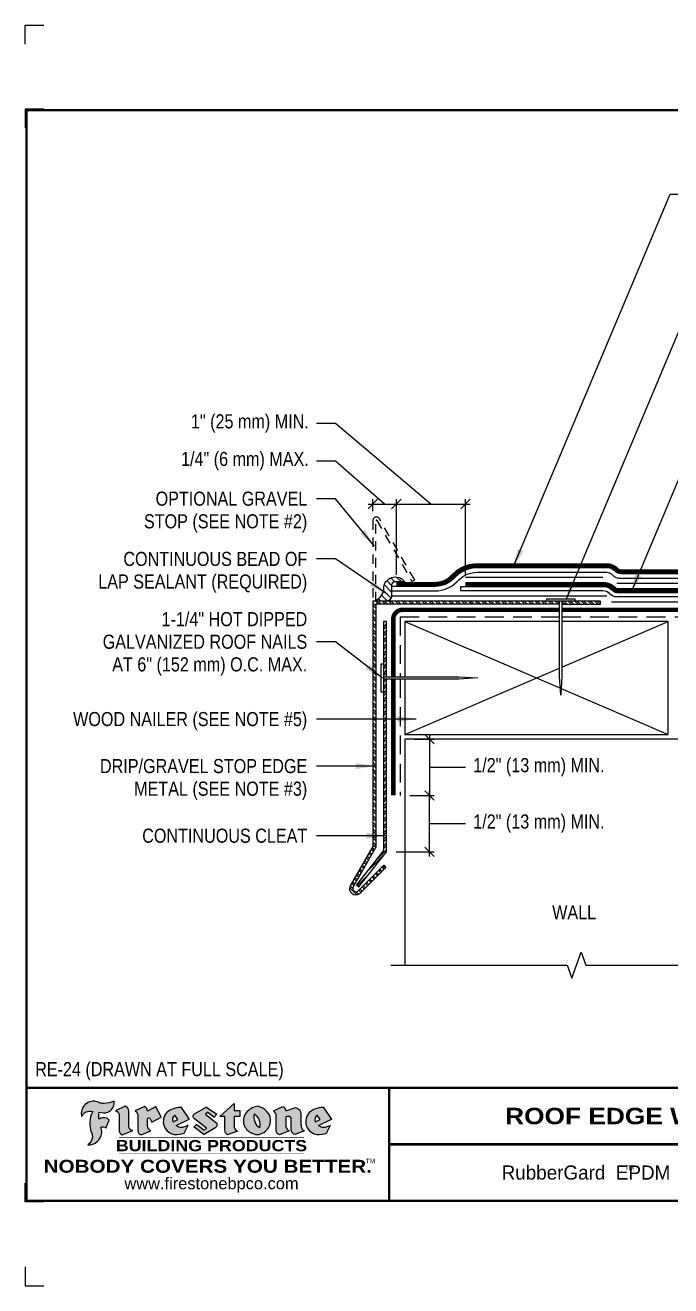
# Model space of a CAD drawing. Header units: inches. Extents: x 121.4 to 141.5, y -49.1 to -32.3.
# Drawn here: x 121.45 to 130.03, y -49.11 to -32.35 of the extents above; entities that cross this region are included whole.
import ezdxf
from ezdxf.enums import TextEntityAlignment as Align

# ---------------------------------------------------------------- set-up
doc = ezdxf.new("R2010")
doc.units = ezdxf.units.IN
doc.header["$MEASUREMENT"] = 0
doc.linetypes.add('HIDDEN', pattern=[0.375, 0.25, -0.125])
doc.linetypes.add('HIDDEN2', pattern=[0.1875, 0.125, -0.0625])
doc.layers.get('0').update_dxf_attribs({"linetype": 'CONTINUOUS'})
doc.layers.get('DEFPOINTS').update_dxf_attribs({"linetype": 'CONTINUOUS'})
for name, color, linetype in [('FSBP-ACCESSORY-OTHER', 7, 'CONTINUOUS'), ('FSBP-ADHESIVE', 1, 'HIDDEN'), ('FSBP-ANNO-NOTE', 7, 'CONTINUOUS'), ('FSBP-MEMBRANE', 7, 'CONTINUOUS'), ('FSBP-SEALANTS', 1, 'CONTINUOUS'), ('FSBP-TTLB', 7, 'CONTINUOUS'), ('FSBP-TTLB-BORDER', 7, 'CONTINUOUS'), ('FSBP-TTLB-TEXT', 7, 'CONTINUOUS'), ('FSBP-WALL-CURB', 9, 'CONTINUOUS'), ('FSBP-WOOD', 7, 'CONTINUOUS')]:
    doc.layers.add(name, color=color, linetype=linetype)
doc.styles.add('FSBP_ARIAL', font='arial.ttf')
doc.styles.add('FSBP_ARIAL_BOLD', font='')
doc.styles.add('FSBP_ARIAL_NAR', font='ARIALN.TTF')
doc.styles.add('FSBP_BANKGOTHIC', font='bgothm.ttf')
doc.styles.get('FSBP_ARIAL_BOLD').set_extended_font_data('Arial Black')
doc.linetypes.add('ZIGZAG', pattern='A,0.0001,-0.2,[131,ltypeshp.shx,S=0.2,R=0,X=-0.2,Y=0],-0.4,[131,ltypeshp.shx,S=0.2,R=180,X=0.2,Y=0],-0.2', length=0.8001)
doc.dimstyles.new('FSBP-DIM', dxfattribs={"dimtxt": 0.1875, "dimasz": 0.125, "dimexe": 0.0625, "dimexo": 0.125, "dimgap": 0.125, "dimtad": 0, "dimdec": 0, "dimzin": 1, "dimdsep": 46, "dimlunit": 4, "dimtxsty": 'FSBP_ARIAL_NAR', "dimblk": 'OBLIQUE', "dimcen": 0.09375, "dimdle": 0.0625, "dimclrd": 256, "dimclre": 256, "dimclrt": 256, "dimadec": 0, "dimazin": 0, "dimtfac": 1, "dimtdec": 0, "dimtmove": 1, "dimatfit": 3, "dimfxl": 1, "dimtolj": 1, "dimtzin": 0, "dimlwd": -1, "dimlwe": -1, "dimarcsym": 0})
doc.dimstyles.new('FSBP-LEADER', dxfattribs={"dimtxt": 0.1875, "dimasz": 0.25, "dimexe": 0.0625, "dimexo": 0.125, "dimgap": 0.125, "dimtad": 0, "dimtih": 1, "dimtoh": 1, "dimdec": 4, "dimzin": 0, "dimdsep": 46, "dimlunit": 4, "dimtxsty": 'FSBP_ARIAL_NAR', "dimcen": 0.09375, "dimclrd": 256, "dimclre": 256, "dimclrt": 256, "dimadec": 0, "dimazin": 0, "dimtfac": 1, "dimtdec": 4, "dimtofl": 0, "dimtmove": 0, "dimatfit": 3, "dimfxl": 1, "dimtolj": 1, "dimtzin": 0, "dimlwd": -1, "dimlwe": -1, "dimarcsym": 0})

# ---------------------------------------------------------------- blocks, each defined once
blk = doc.blocks.new('TTLB-EPDM_1')
at = {"layer": 'FSBP-TTLB-TEXT'}
h = blk.add_hatch(color=1, dxfattribs=at)
edge = h.paths.add_edge_path()
edge.add_arc((1.037309769669573, -0.1982514792917306), 0.1319107607348553, 264.0410451462098, 370.3106169565175)
edge.add_arc((1.027551646585694, 0.1214293576525799), 0.3273056962876235, 270.05058356628535, 295.23459397187514, ccw=False)
edge.add_arc((1.022801957313345, -0.06680179986895154), 0.1391656561713503, 249.3281275763668, 272.0749124149863, ccw=False)
edge.add_line((0.9736743133014443, -0.1970076156048179), (0.9474927838574558, -0.1852745150568325))
edge.add_arc((0.8939498971398288, -0.3394262635682071), 0.1631857907024099, 70.84590087378872, 194.3325259843273)
edge.add_arc((0.8444260109029493, -0.4259936440910768), 0.1179914261095279, 70.96950098067128, 156.9641407594482, ccw=False)
edge.add_arc((1.153141409296894, -0.4684497516079468), 0.3110405457095052, 150.3231137483159, 203.2084295854517)
edge.add_arc((0.7562495500622943, -0.6412608153899899), 0.1218587156617311, 0.8849157075190988, 24.34668939894999, ccw=False)
edge.add_arc((0.7493781665697374, -0.6475258110744375), 0.1289731377238325, -58.36655102076742, 3.6216782311386737, ccw=False)
edge.add_arc((0.8256699029544474, -0.5792158350996106), 0.1783301886510354, 267.2205474105585, 354.1381621173521)
edge.add_arc((0.7903121048625305, -0.6011409294291745), 0.212787892960859, 0.9996158580669322, 21.00503380861244)
edge.add_arc((1.01880712263941, -0.5666691048185161), 0.05136395668415847, 40.82117713173261, 125.52727787225791, ccw=False)
edge.add_line((1.057676976260041, -0.5330924682126437), (1.102776947655911, -0.4308018311949837))
edge.add_arc((1.040858222524664, -0.4699705673995949), 0.07326744446031509, 32.31675181867256, 66.31481236598174)
edge.add_arc((1.032262518825329, -0.5063316993097662), 0.1102246948011782, 69.8179132332389, 125.254734720681)
edge.add_arc((1.127708877207287, -0.368959353531244), 0.1659710644737306, 164.1569669952081, 196.5811013160487, ccw=False)
edge.add_line((0.9680425188342383, -0.3236487780942383), (1.023615334387159, -0.3294494641845773))
h = blk.add_hatch(color=1, dxfattribs=at)
edge = h.paths.add_edge_path()
edge.add_line((1.275239419159561, -0.6223407783464694), (1.415345367376062, -0.5660418822574371))
edge.add_arc((1.421019305783958, -0.5090099247487757), 0.05731350411836949, 181.9717871001989, 264.31851000495806, ccw=False)
edge.add_line((1.363739737527226, -0.5109819325197265), (1.363412352251203, -0.3102363679013962))
edge.add_arc((1.294263659668751, -0.3103491388303989), 0.06914878453844908, 0.0934405599591014, 72.42834396969012)
edge.add_line((1.315139561173908, -0.2444268274366692), (1.186839444240604, -0.3024209471341379))
edge.add_arc((1.175246268095289, -0.3585110609420917), 0.05727567197445628, -0.017399788185912257, 78.322067691347, ccw=False)
edge.add_line((1.232521937428658, -0.3585284546236807), (1.232574268422297, -0.555126496687123))
edge.add_arc((1.305699496415486, -0.5558575689677219), 0.07312888236350451, 179.4272023230205, 245.3845503102953)
h = blk.add_hatch(color=1, dxfattribs=at)
edge = h.paths.add_edge_path()
edge.add_line((1.792026821926584, -0.3839679064720229), (1.722158956877934, -0.2518542302253621))
edge.add_arc((1.720119655279638, -0.2529327078887852), 0.002306916790721817, 27.87197133405656, 117.3766794470751)
edge.add_line((1.719058846382097, -0.250884159729182), (1.610638460368705, -0.3070279753467702))
edge.add_arc((1.547088841662962, -0.3061026658494403), 0.06355635479880145, 359.165808011073, 425.8793658831422)
edge.add_line((1.573061729235633, -0.2480956029480268), (1.446879247402876, -0.3051325108639702))
edge.add_arc((1.407812067100189, -0.370357133046621), 0.07602957263902092, -3.441403975725109, 59.07992244284969, ccw=False)
edge.add_line((1.483704536400296, -0.3749210150788969), (1.483704536400296, -0.5723838140635706))
edge.add_arc((1.54053746518044, -0.568254406115083), 0.05698275005415228, 184.1557352478595, 255.3066498366543)
edge.add_line((1.526084036778343, -0.6233736605654059), (1.657291340682093, -0.570650514527486))
edge.add_arc((1.688298576827198, -0.5021390388423987), 0.0752015358480571, 207.5160880841914, 245.649226723163, ccw=False)
edge.add_arc((1.721050197024907, -0.4914488168456328), 0.1093332836229113, 179.4823365255141, 204.5537900001094, ccw=False)
edge.add_line((1.611721375809452, -0.4904610114968335), (1.611721375809452, -0.4126404716788983))
edge.add_arc((1.628589765097195, -0.414159299036043), 0.01693662875851176, 28.356188110622725, 174.8549701683585, ccw=False)
edge.add_arc((1.627340435522395, -0.4197189881350504), 0.02111886817708033, 22.216893572439517, 40.10213956426492, ccw=False)
edge.add_line((1.646891420738257, -0.4117336534413738), (1.666638796144639, -0.4549750258192233))
edge.add_arc((1.668737246926742, -0.4540167099035481), 0.002306916790685496, 204.545128184284, 299.6323508190091)
edge.add_line((1.669877862091766, -0.4560219186518992), (1.791128135493295, -0.3870515928837648))
edge.add_line((1.791128135493295, -0.3870515928837648), (1.792026821926584, -0.3839679064720229))
h = blk.add_hatch(color=1, dxfattribs=at)
h.paths.add_polyline_path([(2.063388732080512, -0.2583237030618903, 0.02524281661523788), (2.025024361750752, -0.2610532129309178, 0.1213611957758757), (1.901773912052249, -0.3008158885520373, 0.6151668103976068), (1.93274136141747, -0.6099060679591872, 0.05306812109568645), (1.967936229862175, -0.617865745600497, 0.1150932231766138), (2.099126721549737, -0.5994933789882708), (2.151195569562105, -0.4944891916583316, -0.08755405562188731), (2.104230609512001, -0.5187113292177372, -0.265591761123442), (1.992692314386659, -0.5010701623316862), (2.165347897647223, -0.4141184325909109, 0.4518949533370738), (2.166222728871162, -0.4107679608846269)])
h.paths.add_polyline_path([(2.014217313945437, -0.4188965037300676), (1.951113654018855, -0.4515330109460507, -0.3720533890450154), (1.973177450672722, -0.3607130665457561)], flags=16)
h = blk.add_hatch(color=1, dxfattribs=at)
edge = h.paths.add_edge_path()
edge.add_arc((2.260407392426802, -0.3775796671688782), 0.04152450223225729, 123.20805433950699, 232.2027298779723, ccw=False)
edge.add_line((2.237665217914071, -0.3428366421988329), (2.393535971665983, -0.2540943745380986))
edge.add_arc((2.394677353533142, -0.2560991469722482), 0.002306916790741334, 55.64644466176611, 119.65426054492559, ccw=False)
edge.add_line((2.395979141996861, -0.2541946229174954), (2.531809646140459, -0.3470380726374032))
edge.add_arc((2.530468902927946, -0.3489153772789875), 0.002306916790700397, -42.731101238422525, 54.4661353739603, ccw=False)
edge.add_line((2.532163440279987, -0.3504807552658491), (2.498457913851155, -0.3869673252714421))
edge.add_arc((2.496763376499139, -0.3854019472845934), 0.002306916790672934, 233.7527076894875, 317.26889876138785, ccw=False)
edge.add_line((2.495399362263356, -0.38726241234572), (2.413849913492982, -0.3274738082119626))
edge.add_arc((2.412485899257181, -0.3293342732731342), 0.002306916790720064, 53.75270768979358, 124.4135619297835)
edge.add_line((2.41118211687575, -0.3274311136421062), (2.382933981293377, -0.346782838468144))
edge.add_arc((2.38423776367478, -0.3486859980991606), 0.002306916790694898, 124.4135619293799, 231.8459020253626)
edge.add_line((2.382812599816248, -0.3505000469010184), (2.519899969301207, -0.4581994452042721))
edge.add_arc((2.494247019847682, -0.4908523236374461), 0.04152450223225742, -55.21225898295222, 51.84590202520428, ccw=False)
edge.add_line((2.517938320565804, -0.5249552055672808), (2.364434947484597, -0.6179520922513717))
edge.add_arc((2.36323960192349, -0.6159790200102006), 0.002306916790726996, 233.2955624372927, 301.20872157023314, ccw=False)
edge.add_line((2.361860787187538, -0.6178285429225383), (2.231266621301074, -0.5204709167214361))
edge.add_arc((2.232647938930649, -0.5186232623475259), 0.002306916790697672, 135.5134179846393, 233.21798691998708, ccw=False)
edge.add_line((2.231002150870836, -0.5170067083764565), (2.262839375599356, -0.4845937328397696))
edge.add_arc((2.264485163659225, -0.4862102868108537), 0.002306916790748497, 53.0352839999411, 135.513417985369, ccw=False)
edge.add_line((2.265872365996302, -0.4843670465239001), (2.361834678328762, -0.5565872257804898))
edge.add_arc((2.363221880665761, -0.5547439854936304), 0.002306916790627066, 233.0352840000685, 302.2362632414394)
edge.add_line((2.36445241715569, -0.5566953042850713), (2.39428499383348, -0.5378823484768844))
edge.add_arc((2.393054457343549, -0.5359310296853765), 0.002306916790685166, 302.2362632406177, 412.2027298768422)
edge.add_line((2.394468296066179, -0.5341081404551886), (2.234958295420142, -0.4103916733127022))
h = blk.add_hatch(color=1, dxfattribs=at)
edge = h.paths.add_edge_path()
edge.add_line((2.763460561272041, -0.2072496393923444), (2.763460561272041, -0.2969520779963801))
edge.add_arc((2.765767478062699, -0.2969520779963943), 0.00230691679065842, 179.9999999996471, 269.9999999996471)
edge.add_line((2.765767478062685, -0.2992589947870528), (2.835417693520355, -0.2992589947870528))
edge.add_arc((2.835417693520355, -0.3015659115777538), 0.002306916790701052, 0, 90, ccw=False)
edge.add_line((2.837724610311056, -0.3015659115777538), (2.837724610311056, -0.3790761307453892))
edge.add_arc((2.83541769352037, -0.3790761307453749), 0.002306916790686842, 269.99999999964706, 359.99999999964706, ccw=False)
edge.add_line((2.835417693520355, -0.3813830475360618), (2.765767478062685, -0.3813830475360618))
edge.add_arc((2.765767478062699, -0.3836899643267202), 0.00230691679065842, 90.00000000035294, 180.0000000003529)
edge.add_line((2.763460561272041, -0.3836899643267344), (2.763460561272041, -0.5033995910642801))
edge.add_arc((2.836735953378943, -0.5071368822038516), 0.07337063740681413, 177.0802527808789, 245.3249543133826)
edge.add_line((2.806105814540615, -0.5738080530967267), (2.674529557384915, -0.6226036013049594))
edge.add_arc((2.708610405062069, -0.564298408791804), 0.06753517344606039, 177.0345319916277, 239.6926428024901, ccw=False)
edge.add_line((2.641165668230087, -0.560804539009709), (2.641165668230087, -0.3836899643267344))
edge.add_arc((2.638858751439429, -0.3836899643267202), 0.00230691679065842, 359.9999999996471, 449.999999999647)
edge.add_line((2.638858751439443, -0.3813830475360618), (2.572857950769389, -0.3813830475360618))
edge.add_line((2.572857950769389, -0.3813830475360618), (2.763460561272041, -0.2072496393923444))
h = blk.add_hatch(color=1, dxfattribs=at)
edge = h.paths.add_edge_path(flags=16)
edge.add_arc((2.940363509127394, -0.4847985213681437), 0.1684614578629418, 344.5558804047865, 417.0140046669545)
edge.add_arc((3.194458079644619, -0.3883534532477785), 0.1684614578629414, 164.5558804047864, 237.0140046669546)
edge = h.paths.add_edge_path()
edge.add_arc((3.069375116502199, -0.4399344555144872), 0.1828726885096673, 136.0914512150047, 191.213418978326)
edge.add_arc((3.064939550433406, -0.4318234379590333), 0.1803148804748503, 194.0167254156723, 240.6663730831859)
edge.add_arc((3.098047041778981, -0.3845058757092554), 0.2378525180183701, 239.2975390661776, 264.2889872773176)
edge.add_arc((3.04884478212623, -0.4190232383793012), 0.203760689247156, 277.1986764832036, 326.503572961274)
edge.add_arc((3.077739326803546, -0.4341046616465112), 0.171374865791709, 325.3768876809902, 406.3828327799087)
edge.add_arc((3.011839488065919, -0.4896144380417797), 0.2571945645850002, 44.28462553519766, 73.82901434867304)
edge.add_arc((3.117152499586992, -0.4983433120546693), 0.2579560664039132, 97.50292863483666, 134.1039137579027)
h = blk.add_hatch(color=1, dxfattribs=at)
edge = h.paths.add_edge_path()
edge.add_line((3.322690228557462, -0.5721896537377091), (3.322690228557462, -0.3749210150788969))
edge.add_arc((3.246797759257384, -0.3703571330465745), 0.076029572638996, 356.5585960242387, 419.0799224428129)
edge.add_line((3.285864939560099, -0.3051325108639702), (3.412047421392799, -0.2480956029480268))
edge.add_arc((3.386074533820159, -0.3061026658494941), 0.06355635479883807, 0.3962622833877276, 65.87936588318718, ccw=False)
edge.add_line((3.449629368605429, -0.3056631084210863), (3.580526418688805, -0.2593848434574539))
edge.add_arc((3.555744121700958, -0.3530904070730321), 0.09692726601172152, 2.366977007666776, 75.18615851992018, ccw=False)
edge.add_line((3.652588689330287, -0.3490873311063041), (3.652588689330287, -0.4883770011386872))
edge.add_arc((3.761877549389556, -0.4914934052703811), 0.1093332836229047, 178.3666365323574, 204.5537900000422)
edge.add_arc((3.729125929191727, -0.5021836272670953), 0.07520153584796169, 207.5160880841711, 245.2240541443093)
edge.add_line((3.697611150971852, -0.5704631245385627), (3.572585913552643, -0.6207021253773775))
edge.add_arc((3.59534718600759, -0.5526356419907701), 0.07177131519198746, 180.3328587115751, 251.51018566665869, ccw=False)
edge.add_line((3.523577081955409, -0.5530525936986663), (3.523577081955409, -0.4153032515383615))
edge.add_arc((3.486319529276879, -0.4148773504126441), 0.0372599868942854, 359.3450650296066, 449.0500281941028)
edge.add_arc((3.482769874121713, -0.4419622099033496), 0.06447454900600783, 86.29402372314017, 119.8211331593848)
edge.add_line((3.450707067966732, -0.3860252459975726), (3.450707067966732, -0.4904610114968335))
edge.add_arc((3.560035889182251, -0.491448816845647), 0.1093332836229751, 179.4823365255069, 204.5537900001023)
edge.add_arc((3.527284268984408, -0.5021390388424952), 0.07520153584796385, 207.5160880841699, 245.6492267231416)
edge.add_line((3.496277032839316, -0.570650514527486), (3.365069728935509, -0.6233736605654059))
edge.add_arc((3.37950248606194, -0.5682868177318081), 0.05694615642555727, 183.9298782390169, 255.318496325343, ccw=False)
h = blk.add_hatch(color=1, dxfattribs=at)
h.paths.add_polyline_path([(3.957695472291277, -0.2583237030618903, 0.02524281661523822), (3.919331101961575, -0.2610532129309178, 0.1085638477195505), (3.807890832595604, -0.2939221658134414, 0.6425897848490651), (3.827048101628293, -0.6099060679591872, 0.05306812109569052), (3.862242970072884, -0.617865745600497, 0.1150932231766133), (3.993433461760503, -0.5994933789882708), (4.045502309772871, -0.4944891916583316, -0.08755405562189084), (3.998537349722767, -0.5187113292177372, -0.2655917611234366), (3.886999054597368, -0.5010701623316862), (4.059654637857989, -0.4141184325909109, 0.4518949533370731), (4.060529469081928, -0.4107679608846269)])
h.paths.add_polyline_path([(3.90852405415626, -0.4188965037300676), (3.845420394229677, -0.4515330109460507, -0.3720533890450147), (3.867484190883488, -0.3607130665457561)], flags=16)
at = {"layer": 'DEFPOINTS', "linetype": 'Continuous', "ltscale": 1.75}
for points in [[(-0.015625, 13.88083333333333), (-0.015625, 14.13083333333333), (0.234375, 14.13083333333333)], [(-0.015625, -2.380833333333342), (-0.015625, -2.630833333333342), (0.234375, -2.630833333333342)]]:
    blk.add_lwpolyline(points, dxfattribs=at)
at = {"layer": 'DEFPOINTS', "color": 1}
for points in [[(0.234375, 13.015625), (-0.015625, 13.015625), (-0.015625, 12.765625)], [(0.234375, -1.515625), (-0.015625, -1.515625), (-0.015625, -1.265625)]]:
    blk.add_lwpolyline(points, dxfattribs=at)
at = {"layer": 'FSBP-TTLB', "const_width": 0.03125}
for points in [[(0, 0), (0, -1.5), (20, -1.5), (20, 0), (0, 0)], [(4.825208527206769, 0), (4.825208527206769, -0.75)], [(4.825208527206769, -0.75), (15.84028770518938, -0.75)], [(4.825208527206769, -0.75), (4.825208527206769, -1.5)]]:
    blk.add_lwpolyline(points, dxfattribs=at)
at = {"layer": 'FSBP-TTLB-BORDER', "const_width": 0.03125}
blk.add_lwpolyline([(20, 0), (20, 13), (0, 13), (0, 0)], dxfattribs=at)
at = {"layer": 'FSBP-TTLB-TEXT', "color": 1}
blk.add_line((0.7358432058323388, -0.379822754145593), (0.7358432058323388, -0.379822754145593), dxfattribs=at)
for points in [[(1.023615323725323, -0.3294494630716969, 0.5000510906601082), (1.167090420776901, -0.1746414942047778, -0.1103304102359608), (1.027840608309816, -0.2058762110801382, -0.09957876667165425), (0.9736743133014443, -0.1970076156048179), (0.9474927838574558, -0.1852745150568325, 0.5978159689075124), (0.7358432058323388, -0.379822754145593, -0.3938834584182213), (0.8828996422548698, -0.3144510229727047, 0.2349406564350952), (0.86727108227484, -0.5910237178633082, -0.1027304183841549), (0.8780937320133262, -0.6393788197974146, -0.2772692352614086), (0.8170223912655956, -0.7573362346216896, 0.3985429150902959), (1.003067614090241, -0.5974286950643517, 0.0875124847930418), (0.9889600163401155, -0.5248671157293501, -0.3874031597924062), (1.057676976260041, -0.5330924682126437), (1.102776947655911, -0.4308018311949837, 0.1494423498871741), (1.07029056398062, -0.4028746979725923, 0.2467195073738216), (0.9686394281704906, -0.4163228904100862, -0.1424285161541127), (0.9680425188342383, -0.3236487780942383), (1.023615334387159, -0.3294494641845773)], [(2.166222728871162, -0.4107679608846269), (2.063388732080512, -0.2583237030618903, 0.02524281661523788), (2.025024361750752, -0.2610532129309178, 0.1085638477195265), (1.913584092384895, -0.2939221658134414, 0.6425897848491228), (1.93274136141747, -0.6099060679591872, 0.05306812109568648), (1.967936229862175, -0.617865745600497, 0.1150932231766137), (2.099126721549737, -0.5994933789882708), (2.151195569562105, -0.4944891916583316, -0.0875540556218873), (2.104230609512001, -0.5187113292177372, -0.2655917611234418), (1.992692314386659, -0.5010701623316862), (2.165347897647223, -0.4141184325909109)], [(2.763460561272041, -0.2072496393923444), (2.763460561272041, -0.2969520779963801, 0.4142135623730958), (2.765767478062685, -0.2992589947870528), (2.835417693520355, -0.2992589947870528, -0.414213562373095), (2.837724610311056, -0.3015659115777538), (2.837724610311056, -0.3790761307453892, -0.4142135623730938), (2.835417693520355, -0.3813830475360618), (2.765767478062685, -0.3813830475360618, 0.4142135623730958), (2.763460561272041, -0.3836899643267344), (2.763460561272041, -0.5033995910642801, 0.3068985753588853), (2.806105814540615, -0.5738080530967267), (2.674529557384915, -0.6226036013049594, -0.2804194150632976), (2.641165668230087, -0.560804539009709), (2.641165668230087, -0.3836899643267344, 0.414213562373095), (2.638858751439443, -0.3813830475360618), (2.572857950769389, -0.3813830475360618), (2.763460561272041, -0.2072496393923444)], [(4.060529469081928, -0.4107679608846269), (3.957695472291277, -0.2583237030618903, 0.02524281661523788), (3.919331101961575, -0.2610532129309178, 0.1085638477195265), (3.807890832595604, -0.2939221658134414, 0.6425897848491228), (3.827048101628293, -0.6099060679591872, 0.05306812109568648), (3.862242970072884, -0.617865745600497, 0.1150932231766137), (3.993433461760503, -0.5994933789882708), (4.045502309772871, -0.4944891916583316, -0.0875540556218873), (3.998537349722767, -0.5187113292177372, -0.2655917611234418), (3.886999054597368, -0.5010701623316862), (4.059654637857989, -0.4141184325909109)], [(4.059654637857989, -0.4141184325909109, 0.4518949533370731), (4.060529469081928, -0.4107679608846269, 0.4518949533370731)]]:
    blk.add_lwpolyline(points, format="xyb", dxfattribs=at)
for points in [[(1.275239419159561, -0.6223407783464694), (1.415345367376062, -0.5660418822574371, -0.3756100036733062), (1.363739737527226, -0.5109819325197265), (1.363412352251203, -0.3102363679013962, 0.3265360292958048), (1.315139561173908, -0.2444268274366692), (1.186839444240604, -0.3024209471341379, -0.3557863980845349), (1.232521937428658, -0.3585284546236807), (1.232574268422297, -0.555126496687123, 0.2960110723418457)], [(1.792026821926584, -0.3839679064720229), (1.722158956877934, -0.2518542302253621, 0.4116839150163434), (1.719058846382097, -0.250884159729182), (1.610638460368705, -0.3070279753467702, 0.2996033003794034), (1.573061729235633, -0.2480956029480268), (1.446879247402876, -0.3051325108639702, -0.2797757560995365), (1.483704536400296, -0.3749210150788969), (1.483704536400296, -0.5723838140635706, 0.320828638474519), (1.526084036778343, -0.6233736605654059), (1.657291340682093, -0.570650514527486, -0.1679398621276611), (1.621603752698661, -0.5368819723450571, -0.1098333365370753), (1.611721375809452, -0.4904610114968335), (1.611721375809452, -0.4126404716788983, -0.743334502655012), (1.64349420176768, -0.4061152228778298, -0.07819791644735608), (1.646891420738257, -0.4117336534413738), (1.666638796144639, -0.4549750258192233, 0.4404648714563479), (1.669877862091766, -0.4560219186518992), (1.791128135493295, -0.3870515928837648)], [(2.234958295420142, -0.4103916733127022, -0.5150044486718882), (2.237665217914071, -0.3428366421988329), (2.393535971665983, -0.2540943745380986, -0.2867822934100265), (2.395979141996861, -0.2541946229174954), (2.531809646140459, -0.3470380726374032, -0.4515027974650387), (2.532163440279987, -0.3504807552658491), (2.498457913851155, -0.3869673252714421, -0.3814439164929681), (2.495399362263356, -0.38726241234572), (2.413849913492982, -0.3274738082119626, 0.3184718635035665), (2.41118211687575, -0.3274311136421062), (2.382933981293377, -0.346782838468144, 0.5064094529656681), (2.382812599816248, -0.3505000469010184), (2.519899969301207, -0.4581994452042721, -0.5043597839115849), (2.517938320565804, -0.5249552055672808), (2.364434947484597, -0.6179520922513717, -0.3053163970316367), (2.361860787187538, -0.6178285429225383), (2.231266621301074, -0.5204709167214361, -0.4541703869768119), (2.231002150870836, -0.5170067083764565), (2.262839375599356, -0.4845937328397696, -0.3762644290664977), (2.265872365996302, -0.4843670465239001), (2.361834678328762, -0.5565872257804898, 0.3114700032088108), (2.36445241715569, -0.5566953042850713), (2.39428499383348, -0.5378823484768844, 0.520381097387146), (2.394468296066179, -0.5341081404551886)], [(2.937624918725987, -0.3131105398334029, 0.2452625673097023), (2.889993533867141, -0.4754966266250307, 0.2064059665179019), (2.976604338974084, -0.5890186876871866, 0.1094800500670344), (3.074378098474654, -0.6211778035979165, 0.2185147641853038), (3.218764944843201, -0.5314757029352819, 0.3689489483072479), (3.195959963110113, -0.3100352223135445, 0.1296305888694145), (3.0834694040758, -0.242595816912754, 0.1610736375384317)], [(3.322690228557462, -0.5721896537377091), (3.322690228557462, -0.3749210150788969, 0.2797757560995341), (3.285864939560099, -0.3051325108639702), (3.412047421392799, -0.2480956029480268, -0.2937618496109166), (3.449629368605429, -0.3056631084210863), (3.580526418688805, -0.2593848434574539, -0.3288760160581939), (3.652588689330287, -0.3490873311063041), (3.652588689330287, -0.4883770011386872, 0.114762897203527), (3.662431105063263, -0.536926560769686, 0.166032965990522), (3.697611150971852, -0.5704631245385627), (3.572585913552643, -0.6207021253773775, -0.3209557512194564), (3.523577081955409, -0.5530525936986663), (3.523577081955409, -0.4153032515383615, 0.4127061514896111), (3.48693727661589, -0.3776224848030694, 0.1473421876160361), (3.450707067966732, -0.3860252459975726), (3.450707067966732, -0.4904610114968335, 0.1098333365370753), (3.460589444855941, -0.5368819723450855, 0.1679398621276611), (3.496277032839316, -0.570650514527486), (3.365069728935509, -0.6233736605654059, -0.3219729545308964), (3.322690228557462, -0.5721896537377091, 29.1476284739)], [(1.951113654018855, -0.4515330109460507), (2.014217313945437, -0.4188965037300676), (1.973177450672722, -0.3607130665457561, 0.3720533890450154)], [(3.10274193015772, -0.5296595419651595, 0.3271311138286319), (3.032079658614293, -0.3434924326507627, 0.3271311138286322)], [(3.845420394229677, -0.4515330109460507), (3.90852405415626, -0.4188965037300676), (3.867484190883488, -0.3607130665457561, 0.3720533890450154)]]:
    blk.add_lwpolyline(points, format="xyb", close=True, dxfattribs=at)
at = {"layer": 'FSBP-TTLB-TEXT', "const_width": 0.0078125}
for points in [[(1.233926579809207, -0.6584455781731435), (3.691229482685259, -0.6584455781731577)], [(1.233926579809207, -0.8761560960495984), (3.691229482685259, -0.8761560960495842)]]:
    blk.add_lwpolyline(points, dxfattribs=at)
at = {"layer": 'FSBP-TTLB-TEXT', "color": 1}
for centre, start, end in [((1.789987520328282, -0.3850463841354355), 299.6323508193319, 27.87197133380463), ((2.164310260790558, -0.412058050385383), 296.7304547840455, 34.00233684987403)]:
    blk.add_arc(centre, 0.00230691679068068, start, end, dxfattribs=at)
at = {"layer": 'FSBP-TTLB-TEXT', "lineweight": 18, "style": 'FSBP_ARIAL_BOLD'}
blk.add_text('BUILDING PRODUCTS', height=0.1484375, dxfattribs=at).set_placement((2.462578031247233, -0.7673008371113639), align=Align.MIDDLE_CENTER)
at = {"layer": 'FSBP-TTLB-TEXT', "color": 1}
for s, height, style, p in [('NOBODY COVERS YOU BETTER.', 0.171875, 'FSBP_ARIAL_BOLD', (2.412604263603384, -1.041650450587369)), ('TM', 0.0625, 'FSBP_BANKGOTHIC', (4.576671173373001, -0.9725745042934193))]:
    blk.add_text(s, height=height, dxfattribs=dict(at, style=style)).set_placement(p, align=Align.MIDDLE_CENTER)
at = {"layer": 'FSBP-TTLB-TEXT'}
for s, height, style, p in [('RubberGard  EPDM', 0.1875, 'FSBP_BANKGOTHIC', (7.443365678241776, -1.125)), ('TM', 0.0625, 'FSBP_BANKGOTHIC', (8.023397742165457, -1.062518816683806)), ('www.firestonebpco.com', 0.15625, 'FSBP_ARIAL', (2.462578031247233, -1.268657306740124))]:
    blk.add_text(s, height=height, dxfattribs=dict(at, style=style)).set_placement(p, align=Align.MIDDLE_CENTER)
for tag, height, style, p in [('MAXIMUM_WARRANTY', 0.1875, 'FSBP_ARIAL_BOLD', (18.03987100774941, 0.2240244307510579)), ('ACCPT_SYSTEMS', 0.21875, 'FSBP_ARIAL', (12.49438170418193, -1.125))]:
    blk.add_attdef(tag, text='', height=height, dxfattribs=dict(at, style=style)).set_placement(p, align=Align.MIDDLE_LEFT)
for tag, height, style, p in [('DETAIL_DESCP_LINE_1', 0.21875, 'FSBP_ARIAL_BOLD', (10.33118450231211, -0.3736318192489421)), ('ISSUE_REV_DATE', 0.21875, 'FSBP_ARIAL', (16.84069633627263, -0.7282559425942452)), ('DETAIL_NUMBER', 0.4375, 'FSBP_ARIAL', (18.91941590748775, -0.8931630692489421))]:
    blk.add_attdef(tag, text='', height=height, dxfattribs=dict(at, style=style)).set_placement(p, align=Align.MIDDLE_CENTER)
blk = doc.blocks.new('_OBLIQUE')
at = {"color": 0, "linetype": 'ByBlock'}
blk.add_line((-0.5, -0.5), (0.5, 0.5), dxfattribs=at)
blk = doc.blocks.new('*D7')
at = {"layer": 'DEFPOINTS', "color": 0, "transparency": 16777216}
for p in [(126.4362128187294, -42.58833606157749), (126.822934680536, -42.58833606157749), (126.2542021162272, -43.33833606157749)]:
    blk.add_point(p, dxfattribs=at)
at = {"layer": 'FSBP-ANNO-NOTE', "transparency": 16777216}
for p, q in [((126.822934680536, -43.40083606157749), (126.822934680536, -42.52583606157749)), ((126.5612128187294, -42.58833606157749), (126.885434680536, -42.58833606157749)), ((126.822934680536, -42.96333606157749), (127.0523138478199, -42.96333606157751)), ((127.0523138478199, -42.96333606157751), (127.3023138478199, -42.96333606157751)), ((126.3792021162272, -43.33833606157749), (126.885434680536, -43.33833606157749))]:
    blk.add_line(p, q, dxfattribs=at)
at = {"layer": 'FSBP-ANNO-NOTE', "transparency": 16777216, "xscale": 0.125, "yscale": 0.125, "zscale": 0.125}
for p, rotation in [((126.822934680536, -42.58833606157749), 90), ((126.822934680536, -43.33833606157749), 270)]:
    blk.add_blockref('_OBLIQUE', p, dxfattribs=dict(at, rotation=rotation))
at = {"layer": 'FSBP-ANNO-NOTE', "transparency": 16777216, "insert": (128.2802086295389, -42.96333606157749), "char_height": 0.1875, "attachment_point": 5, "style": 'FSBP_ARIAL_NAR'}
blk.add_mtext('\\A1;1/2" (13 mm) MIN.', dxfattribs=at)
blk = doc.blocks.new('*D6')
at = {"layer": 'DEFPOINTS', "color": 0, "transparency": 16777216}
for p in [(126.4987128187294, -41.83833606157749), (126.4362128187294, -42.58833606157749), (126.822934680536, -42.58833606157749)]:
    blk.add_point(p, dxfattribs=at)
at = {"layer": 'FSBP-ANNO-NOTE', "transparency": 16777216}
for p, q in [((126.6237128187294, -41.83833606157749), (126.885434680536, -41.83833606157749)), ((126.822934680536, -41.77583606157749), (126.822934680536, -42.65083606157749)), ((126.822934680536, -42.21333606157749), (127.0523138478199, -42.21333606157751)), ((127.0523138478199, -42.21333606157751), (127.3023138478199, -42.21333606157751)), ((126.5612128187294, -42.58833606157749), (126.885434680536, -42.58833606157749))]:
    blk.add_line(p, q, dxfattribs=at)
at = {"layer": 'FSBP-ANNO-NOTE', "transparency": 16777216, "xscale": 0.125, "yscale": 0.125, "zscale": 0.125}
for p, rotation in [((126.822934680536, -41.83833606157749), 90), ((126.822934680536, -42.58833606157749), 270)]:
    blk.add_blockref('_OBLIQUE', p, dxfattribs=dict(at, rotation=rotation))
at = {"layer": 'FSBP-ANNO-NOTE', "transparency": 16777216, "insert": (128.2802086295389, -42.21333606157749), "char_height": 0.1875, "attachment_point": 5, "style": 'FSBP_ARIAL_NAR'}
blk.add_mtext('\\A1;1/2" (13 mm) MIN.', dxfattribs=at)
blk = doc.blocks.new('FSBP_HOT-DIPPED-NAIL')
at = {"layer": 'FSBP-ACCESSORY-OTHER'}
blk.add_lwpolyline([(0, 0.1875), (0, -0.1875), (-0.03125, -0.1875), (-0.03125000000005684, 0.1875)], close=True, dxfattribs=at)
blk.add_lwpolyline([(0, 0.015625), (1, 0.015625), (1.25, 0), (1, -0.015625), (0, -0.015625)], dxfattribs=at)
blk = doc.blocks.new('*D5')
at = {"layer": 'DEFPOINTS', "color": 0, "transparency": 16777216}
for p in [(126.3839684271631, -38.71291191352088), (126.0714684271632, -38.9333604146487), (126.3839684271631, -39.77833446404446)]:
    blk.add_point(p, dxfattribs=at)
at = {"layer": 'FSBP-ANNO-NOTE', "transparency": 16777216}
for p, q in [((125.5738034968237, -38.14209692883402), (125.3238034968237, -38.14209692883402)), ((126.2277184271631, -38.71291191352088), (125.5738034968237, -38.14209692883402)), ((126.0089684271632, -38.71291191352088), (126.4464684271631, -38.71291191352088)), ((126.0714684271632, -38.8083604146487), (126.0714684271632, -38.65041191352088)), ((126.3839684271631, -39.65333446404446), (126.3839684271631, -38.65041191352088))]:
    blk.add_line(p, q, dxfattribs=at)
at = {"layer": 'FSBP-ANNO-NOTE', "transparency": 16777216, "xscale": 0.125, "yscale": 0.125, "zscale": 0.125, "rotation": 180}
blk.add_blockref('_OBLIQUE', (126.0714684271632, -38.71291191352088), dxfattribs=at)
at = {"layer": 'FSBP-ANNO-NOTE', "transparency": 16777216, "xscale": 0.125, "yscale": 0.125, "zscale": 0.125}
blk.add_blockref('_OBLIQUE', (126.3839684271631, -38.71291191352088), dxfattribs=at)
at = {"layer": 'FSBP-ANNO-NOTE', "transparency": 16777216, "insert": (124.369761887001, -38.14209692883402), "char_height": 0.1875, "attachment_point": 5, "style": 'FSBP_ARIAL_NAR'}
blk.add_mtext('\\A1;1/4" (6 mm) MAX.', dxfattribs=at)
blk = doc.blocks.new('*D4')
at = {"layer": 'DEFPOINTS', "color": 0, "transparency": 16777216}
for p in [(127.302817485615, -38.71291191352088), (126.3839684271631, -39.77833446404446), (127.302817485615, -39.77833446404446)]:
    blk.add_point(p, dxfattribs=at)
at = {"layer": 'FSBP-ANNO-NOTE', "transparency": 16777216}
for p, q in [((125.5738034968237, -37.64209692883402), (125.3238034968237, -37.64209692883402)), ((126.8433929563891, -38.71291191352088), (125.5738034968237, -37.64209692883402)), ((126.3214684271631, -38.71291191352088), (127.365317485615, -38.71291191352088)), ((126.3839684271631, -39.65333446404446), (126.3839684271631, -38.65041191352088)), ((127.302817485615, -39.65333446404446), (127.302817485615, -38.65041191352088))]:
    blk.add_line(p, q, dxfattribs=at)
at = {"layer": 'FSBP-ANNO-NOTE', "transparency": 16777216, "xscale": 0.125, "yscale": 0.125, "zscale": 0.125, "rotation": 180}
blk.add_blockref('_OBLIQUE', (126.3839684271631, -38.71291191352088), dxfattribs=at)
at = {"layer": 'FSBP-ANNO-NOTE', "transparency": 16777216, "xscale": 0.125, "yscale": 0.125, "zscale": 0.125}
blk.add_blockref('_OBLIQUE', (127.302817485615, -38.71291191352088), dxfattribs=at)
at = {"layer": 'FSBP-ANNO-NOTE', "transparency": 16777216, "insert": (124.4355019961416, -37.64209692883402), "char_height": 0.1875, "attachment_point": 5, "style": 'FSBP_ARIAL_NAR'}
blk.add_mtext('\\A1;1" (25 mm) MIN.', dxfattribs=at)

msp = doc.modelspace()

# ---------------------------------------------------------------- hatches: boundary and pattern name
at = {"layer": 'FSBP-ACCESSORY-OTHER'}
h = msp.add_hatch(dxfattribs=at)
h.set_pattern_fill('STEEL', color=256, scale=0.5, angle=90, style=0)
h.set_pattern_definition([(135, (0.2762265931647221, -35.58814289651805), (-0.04419417382415922, -0.04419417382415922), []), (135, (0.2449765931647221, -35.58814289651805), (-0.04419417382415922, -0.04419417382415922), [])])
h.paths.add_polyline_path([(126.071468427163, -43.26685761027287), (125.7715645520751, -43.78630635931218, 0.8160255569500567), (125.8996241150498, -43.89191566282813), (126.2450398560303, -43.54649992184726), (126.2160105996892, -43.51747066550622), (125.8723910937044, -43.86109017149138, -0.834582867568687), (125.8097301255546, -43.8023087829922), (126.1125219951862, -43.27785788067105), (126.1125219951862, -40.04636284558906), (128.5558434271631, -40.04636284558906), (128.5558434271631, -40.00530927756587), (128.3839684271631, -40.00530927756587), (126.071468427163, -40.00530927756589)])
h.paths.add_polyline_path([(128.5870934271631, -40.00530927756589), (128.5870934271631, -40.04636284558909), (129.0981692599864, -40.04636284558909), (129.0981692599863, -40.00530927756589)])
h = msp.add_hatch(dxfattribs=at)
h.set_pattern_fill('STEEL', color=256, scale=0.5, style=0)
h.set_pattern_definition([(45, (0.2762265931647221, -35.58814289651805), (-0.04419417382415922, 0.04419417382415922), []), (45, (0.2762265931647221, -35.55689289651805), (-0.04419417382415922, 0.04419417382415922), [])])
h.paths.add_polyline_path([(126.2542021162272, -40.27583606157749), (126.213148548204, -40.27583606157749), (126.2131485482039, -41.01021106157749), (126.2542021162272, -41.01021106157749)])
h.paths.add_polyline_path([(126.2542021162272, -41.04146106157749), (126.2131485482039, -41.04146106157749), (126.2131485482039, -41.21333606157749), (126.2131485482041, -43.32133111691844), (125.8538282807972, -43.77468968110848), (125.8828575371383, -43.80371893744955), (126.2542021162272, -43.33833606157744)])
at = {"layer": 'FSBP-SEALANTS'}
h = msp.add_hatch(dxfattribs=at)
h.set_pattern_fill('ANSI31', color=256, scale=0.5, angle=90, style=0)
h.set_pattern_definition([(135, (20.58032997242796, -36.05460100105278), (-0.04419417382415922, -0.04419417382415922), [])])
edge = h.paths.add_edge_path()
edge.add_line((126.4969081305118, -39.74767937329126), (126.3631350938298, -39.74767937329126))
edge.add_arc((126.3631350938298, -39.78934603995792), 0.04166666666665719, 90, 180.0000000000098)
edge.add_line((126.3214684271631, -39.78934603995793), (126.3214684271631, -39.92986592256069))
edge.add_arc((126.2445627239869, -39.92865996660781), 0.07691515787397622, 265.2063274584602, 359.10162028376453, ccw=False)
edge.add_line((126.2381350938298, -40.00530608249989), (126.0735683481631, -40.00530608249989))
edge.add_arc((126.0327510631714, -39.82707289786949), 0.1828472555374726, 282.8989115100036, 356.3174333857269)
edge.add_arc((126.3707546537148, -39.83865252382397), 0.1555339635765406, 35.79653221381102, 180.0605655520253, ccw=False)

# ---------------------------------------------------------------- linework, layer by layer
at = {"layer": 'FSBP-ACCESSORY-OTHER'}
msp.add_line((126.2160105996892, -43.5174706655062), (126.2450398560303, -43.54649992184727), dxfattribs=at)
at = {"layer": 'FSBP-ACCESSORY-OTHER', "linetype": 'HIDDEN2'}
msp.add_lwpolyline([(126.1125219951863, -40.00530768003286), (126.1125219951863, -38.9333604146487, -0.7673269879789828), (126.1233849351415, -38.93044969866028), (126.5918957564526, -39.74193424506711), (126.6274491892767, -39.72140746105551), (126.1589383679655, -38.9099229146487, 0.7673269879789828), (126.0714684271632, -38.9333604146487), (126.0714684271632, -40.00530768003286)], format="xyb", dxfattribs=at)
at = {"layer": 'FSBP-ACCESSORY-OTHER'}
for points in [[(128.5870934271631, -40.04636284558909), (129.0981692599864, -40.04636284558909), (129.0981692599863, -40.00530927756589), (126.071468427163, -40.00530927756589), (126.071468427163, -43.26685761027282), (125.774605808868, -43.78103874802807, 0.8463823686111811), (125.8996241150498, -43.89191566282807), (126.2450398560303, -43.54649992184727)], [(128.5558434271631, -40.04636284558906), (126.1125219951862, -40.04636284558906), (126.1125219951862, -43.27785788067105), (125.8097301255544, -43.80230878299237, 0.8345828675663918), (125.8723910937044, -43.86109017149137), (126.2160105996892, -43.5174706655062)]]:
    msp.add_lwpolyline(points, format="xyb", dxfattribs=at)
for points in [[(126.2542021162272, -41.01021106157749), (126.2542021162272, -40.27583606157749), (126.2131485482041, -40.27583606157749), (126.2131485482039, -41.01021106157749)], [(126.2131485482039, -41.04146106157749), (126.2131485482041, -43.3213311169185), (125.8538282807972, -43.77468968110846), (125.8828575371383, -43.80371893744952), (126.2542021162272, -43.33833606157749), (126.2542021162272, -41.04146106157749)]]:
    msp.add_lwpolyline(points, dxfattribs=at)
at = {"layer": 'FSBP-ADHESIVE', "linetype": 'ZIGZAG', "ltscale": 0.17}
for p, q in [((127.302817485615, -39.68458446404446), (129.1317190728282, -39.68458446404448)), ((129.3152724634215, -39.76458446404447), (132.2804376409623, -39.76458446404447)), ((126.3214684271631, -39.93208446404444), (129.1834957681249, -39.93208446404446)), ((129.2459957681249, -40.01208446404587), (135.2210963111589, -40.01208446404448))]:
    msp.add_line(p, q, dxfattribs=at)
at = {"layer": 'FSBP-ADHESIVE', "linetype": 'HIDDEN'}
for p, q in [((126.4362128187294, -40.21333606157749), (126.4362128187294, -41.01021106157749)), ((126.4362128187295, -40.21333606157749), (128.5558434271631, -40.21333606157749)), ((128.5870934271631, -40.21333606157749), (135.8954806490603, -40.21333606157749)), ((126.4362128187294, -41.04146106157749), (126.4362128187294, -42.58833606157749))]:
    msp.add_line(p, q, dxfattribs=at)
at = {"layer": 'FSBP-MEMBRANE', "linetype": 'Continuous', "const_width": 0.06}
msp.add_lwpolyline([(135.1585963111589, -39.8583344640445), (132.6832677268523, -39.85833446404447, -0.198912367379657), (132.4605290907784, -39.76607310011823), (132.4326990048885, -39.73824301422833, 0.1989123673796558), (132.1251075550724, -39.61083446404448), (129.3670491587181, -39.61083446404447, -0.1989123673797552), (129.321087217941, -39.59179640482159), (129.3143105226444, -39.58501970952499, 0.1989123673796828), (129.1834957681249, -39.53083446404448), (127.4581475715049, -39.53083446404447, 0.1989123673796205), (127.1505561216887, -39.6582430142283), (127.1227260357988, -39.68607310011825, -0.1989123673796091), (126.899987399725, -39.77833446404449), (126.3839684271631, -39.77833446404446)], format="xyb", dxfattribs=at)
at = {"layer": 'FSBP-MEMBRANE', "linetype": 'Continuous'}
msp.add_lwpolyline([(132.1251075550724, -39.64083446404447), (129.3670491587181, -39.64083446404447, -0.1989123673797181), (129.2998740145054, -39.61300960825719), (129.2930973192088, -39.60623291296058, 0.1989123673796886), (129.1834957681249, -39.56083446404448), (127.4581475715049, -39.56083446404447, 0.1989123673796173), (127.1717693251244, -39.67945621766388), (127.1439392392344, -39.70728630355385, -0.1989123673796153), (126.899987399725, -39.80833446404448), (126.3214684271631, -39.80833446404446), (126.3214684271631, -39.86833446404447), (126.8999873997251, -39.86833446404448, 0.1989123673796179), (127.1863656461056, -39.74971271042505), (127.2141957319956, -39.72188262453508, -0.198912367379619), (127.4581475715049, -39.62083446404447), (129.1834957681249, -39.62083446404448, -0.1989123673797157), (129.2506709123376, -39.64865931983176), (129.2574476076342, -39.65543601512837, 0.19891236737969), (129.3670491587181, -39.70083446404448), (132.1251075550724, -39.70083446404448, -0.1989123673796599)], format="xyb", dxfattribs=at)
msp.add_lwpolyline([(132.3429376409623, -39.94833446404448), (129.3152724634215, -39.94833446404448, -0.1989123673793388), (129.2268841157733, -39.9117228116929), (129.2201074204766, -39.90494611639615, 0.1989123673796216), (129.1317190728282, -39.86833446404448), (127.240317485615, -39.86833446404447), (127.240317485615, -39.80833446404446), (129.1317190728282, -39.80833446404448, -0.1989123673796169), (129.2625338273477, -39.86251970952495), (129.2693105226444, -39.86929640482165, 0.1989123673793947), (129.3152724634215, -39.88833446404448), (132.3429376409624, -39.88833446404448)], format="xyb", close=True, dxfattribs=at)
at = {"layer": 'FSBP-MEMBRANE', "const_width": 0.06}
for points in [[(132.2804376409623, -39.85833446404447), (129.3152724634215, -39.85833446404447, -0.1989123673792592), (129.29052372608, -39.84808320138603), (129.2837470307833, -39.84130650608935, 0.198912367379607), (129.1317190728282, -39.77833446404446), (127.302817485615, -39.77833446404446)], [(128.5558434271631, -40.11958606157749), (126.4674628187294, -40.11958606157749, 0.4142135623731117), (126.3424628187294, -40.24458606157749), (126.3424628187294, -41.01021106157749)]]:
    msp.add_lwpolyline(points, format="xyb", dxfattribs=at)
for points in [[(135.8954806490604, -40.11958606157749), (128.5870934271631, -40.11958606157749)], [(126.3424628187294, -41.04146106157749), (126.3424628187294, -42.58833606157749)]]:
    msp.add_lwpolyline(points, dxfattribs=at)
at = {"layer": 'FSBP-SEALANTS'}
msp.add_lwpolyline([(126.4969081305118, -39.74767937329126), (126.3631350938298, -39.74767937329126, 0.414213562373095), (126.3214684271631, -39.78934603995793), (126.3214684271631, -39.92986592256069, -0.4342692346834011), (126.2381350938298, -40.00530608249989), (126.0735683481631, -40.00530608249989, 0.3317764823140018), (126.2152207770345, -39.83881693381522, -0.7283041986293678)], format="xyb", close=True, dxfattribs=at)
at = {"layer": 'FSBP-WALL-CURB', "linetype": 'Continuous'}
for p, q in [((130.9987128187294, -41.83833606157749), (126.4987128187294, -41.83833606157749)), ((126.4987128187294, -41.83833606157749), (126.4987128187294, -44.84529190837925))]:
    msp.add_line(p, q, dxfattribs=at)
at = {"layer": 'FSBP-WALL-CURB'}
msp.add_lwpolyline([(126.3112128187294, -44.84529190837931), (128.6549628187294, -44.84529190837931), (128.7174628187294, -45.01700924709523), (128.8424628187294, -44.67357456966339), (128.9049628187294, -44.84529190837931), (131.2487128187294, -44.84529190837931)], dxfattribs=at)
at = {"layer": 'FSBP-WOOD'}
for p, q in [((126.4987128187294, -40.27583606157749), (127.372851859927, -40.65046707923359)), ((128.5870934271631, -40.88081580082019), (129.9987128187294, -40.27583606157749)), ((127.3792673136585, -40.65321655940427), (128.5656147970107, -41.16165119512661)), ((126.4987128187294, -41.77583606157749), (128.5558434271631, -40.89420865796302)), ((128.577016650525, -41.16653770377559), (129.9987128187294, -41.77583606157749))]:
    msp.add_line(p, q, dxfattribs=at)
for points in [[(128.5558434271631, -40.27583606157749), (126.4987128187294, -40.27583606157749), (126.4987128187294, -41.01021106157749)], [(126.4987128187294, -41.04146106157749), (126.4987128187294, -41.77583606157749), (129.9987128187294, -41.77583606157749), (129.9987128187294, -40.27583606157749), (128.5870934271631, -40.27583606157749)]]:
    msp.add_lwpolyline(points, dxfattribs=at)

# ---------------------------------------------------------------- block references
ref = msp.add_blockref('TTLB-EPDM_1', (121.4627011304544, -46.47737117023446))
ref.add_attrib('DETAIL_DESCP_LINE_1', 'ROOF EDGE WITH FASCIA METAL BY OTHERS', dxfattribs={"layer": 'FSBP-TTLB-TEXT', "height": 0.21875, "style": 'FSBP_ARIAL_BOLD'}).set_placement((131.7938856327665, -46.8510029894834), align=Align.MIDDLE_CENTER)
at = {"layer": 'FSBP-ACCESSORY-OTHER', "rotation": 270}
msp.add_blockref('FSBP_HOT-DIPPED-NAIL', (128.5714684271631, -40.00530927756587), dxfattribs=at)
at = {"layer": 'FSBP-ACCESSORY-OTHER'}
msp.add_blockref('FSBP_HOT-DIPPED-NAIL', (126.2131485482039, -41.02583606157749), dxfattribs=at)

# ---------------------------------------------------------------- texts
at = {"layer": 'DEFPOINTS', "style": 'FSBP_ARIAL_NAR'}
msp.add_text('RE-24 (DRAWN AT FULL SCALE)', height=0.1875, dxfattribs=at).set_placement((121.5798584845288, -46.22737117023446), align=Align.MIDDLE_LEFT)
at = {"layer": 'FSBP-ANNO-NOTE', "style": 'FSBP_ARIAL_NAR'}
for s, p in [('OPTIONAL GRAVEL', (125.1988034968237, -38.64209692883402)), ('STOP (SEE NOTE #2)', (125.1988034968237, -38.94287817883402)), ('CONTINUOUS BEAD OF', (125.1988034968237, -39.44287817883402)), ('LAP SEALANT (REQUIRED)', (125.1988034968237, -39.74365942883402)), ('1-1/4" HOT DIPPED', (125.1988034968237, -40.24365942883402)), ('GALVANIZED ROOF NAILS', (125.1988034968237, -40.54444067883402)), ('AT 6" (152 mm) O.C. MAX.', (125.1988034968237, -40.84522192883402)), ('WOOD NAILER (SEE NOTE #5)', (125.1988034968236, -41.57263213767227)), ('DRIP/GRAVEL STOP EDGE', (125.1988034968236, -42.19763213767227)), ('METAL (SEE NOTE #3)', (125.1988034968236, -42.49841338767227)), ('CONTINUOUS CLEAT', (125.1988034968236, -43.12341338767227))]:
    msp.add_text(s, height=0.1875, dxfattribs=at).set_placement(p, align=Align.MIDDLE_RIGHT)
msp.add_text('WALL', height=0.1875, dxfattribs=at).set_placement((128.7487128187294, -44.14224338115953), align=Align.MIDDLE_CENTER)

# ---------------------------------------------------------------- dimensions: what is measured, and where the dimension line sits
at = {"layer": 'FSBP-ANNO-NOTE'}
for base, p1, p2, text, picture, middle in [((127.302817485615, -38.71291191352088), (126.3839684271631, -39.77833446404446), (127.302817485615, -39.77833446404446), '1" (25 mm) MIN.', '*D4', (125.1988034968237, -37.64209692883402)), ((126.3839684271631, -38.71291191352088), (126.0714684271632, -38.9333604146487), (126.3839684271631, -39.77833446404446), '1/4" (6 mm) MAX.', '*D5', (125.1988034968237, -38.14209692883402))]:
    dim = msp.add_linear_dim(base=base, p1=p1, p2=p2, text=text, dimstyle='FSBP-DIM', dxfattribs=at)
    dim.commit()
    dim.dimension.update_dxf_attribs({"geometry": picture, "text_midpoint": middle, "dimtype": 160})
for p1, angle, picture, middle in [((126.4987128187294, -41.83833606157749), 270, '*D6', (127.42731384782, -42.21333606157749)), ((126.2542021162272, -43.33833606157749), 90, '*D7', (127.42731384782, -42.96333606157749))]:
    dim = msp.add_linear_dim(base=(126.822934680536, -42.58833606157749), p1=p1, p2=(126.4362128187294, -42.58833606157749), angle=angle, text='1/2" (13 mm) MIN.', dimstyle='FSBP-DIM', override={"dimtih": 1, "dimtoh": 1}, dxfattribs=at)
    dim.commit()
    dim.dimension.update_dxf_attribs({"geometry": picture, "text_midpoint": middle, "dimtype": 160})

# ---------------------------------------------------------------- leaders
for points in [[(127.9392432610711, -39.55492468393071), (130.0240939808285, -34.59303771681154), (130.2740939808285, -34.59303771681154)], [(128.6406249878284, -39.98480834686636), (130.6434930992635, -35.21803771681153), (130.8934930992635, -35.21803771681153)], [(129.5053224094095, -39.88833446404448), (131.0786665587789, -36.14381896681154), (131.3286665587789, -36.14381896681154)], [(126.0926175833571, -39.27546191546789), (125.5738034968237, -38.64209692883402), (125.3238034968237, -38.64209692883402)], [(126.2625007689222, -39.91339530668418), (125.5738034968237, -39.44287817883402), (125.3238034968237, -39.44287817883402)], [(126.2016908275992, -41.0302428940844), (125.5738034968237, -40.54444067883402), (125.3238034968237, -40.54444067883402)], [(126.6473428373827, -41.57263213767227), (125.3238034968236, -41.57263213767227)], [(126.0935865750176, -42.19763213767227), (125.3238034968236, -42.19763213767227)], [(126.2332955758441, -43.12341338767227), (125.3238034968236, -43.12341338767227)]]:
    msp.add_leader(points, dimstyle='FSBP-LEADER', dxfattribs=at)

doc.saveas('drawing.dxf')
